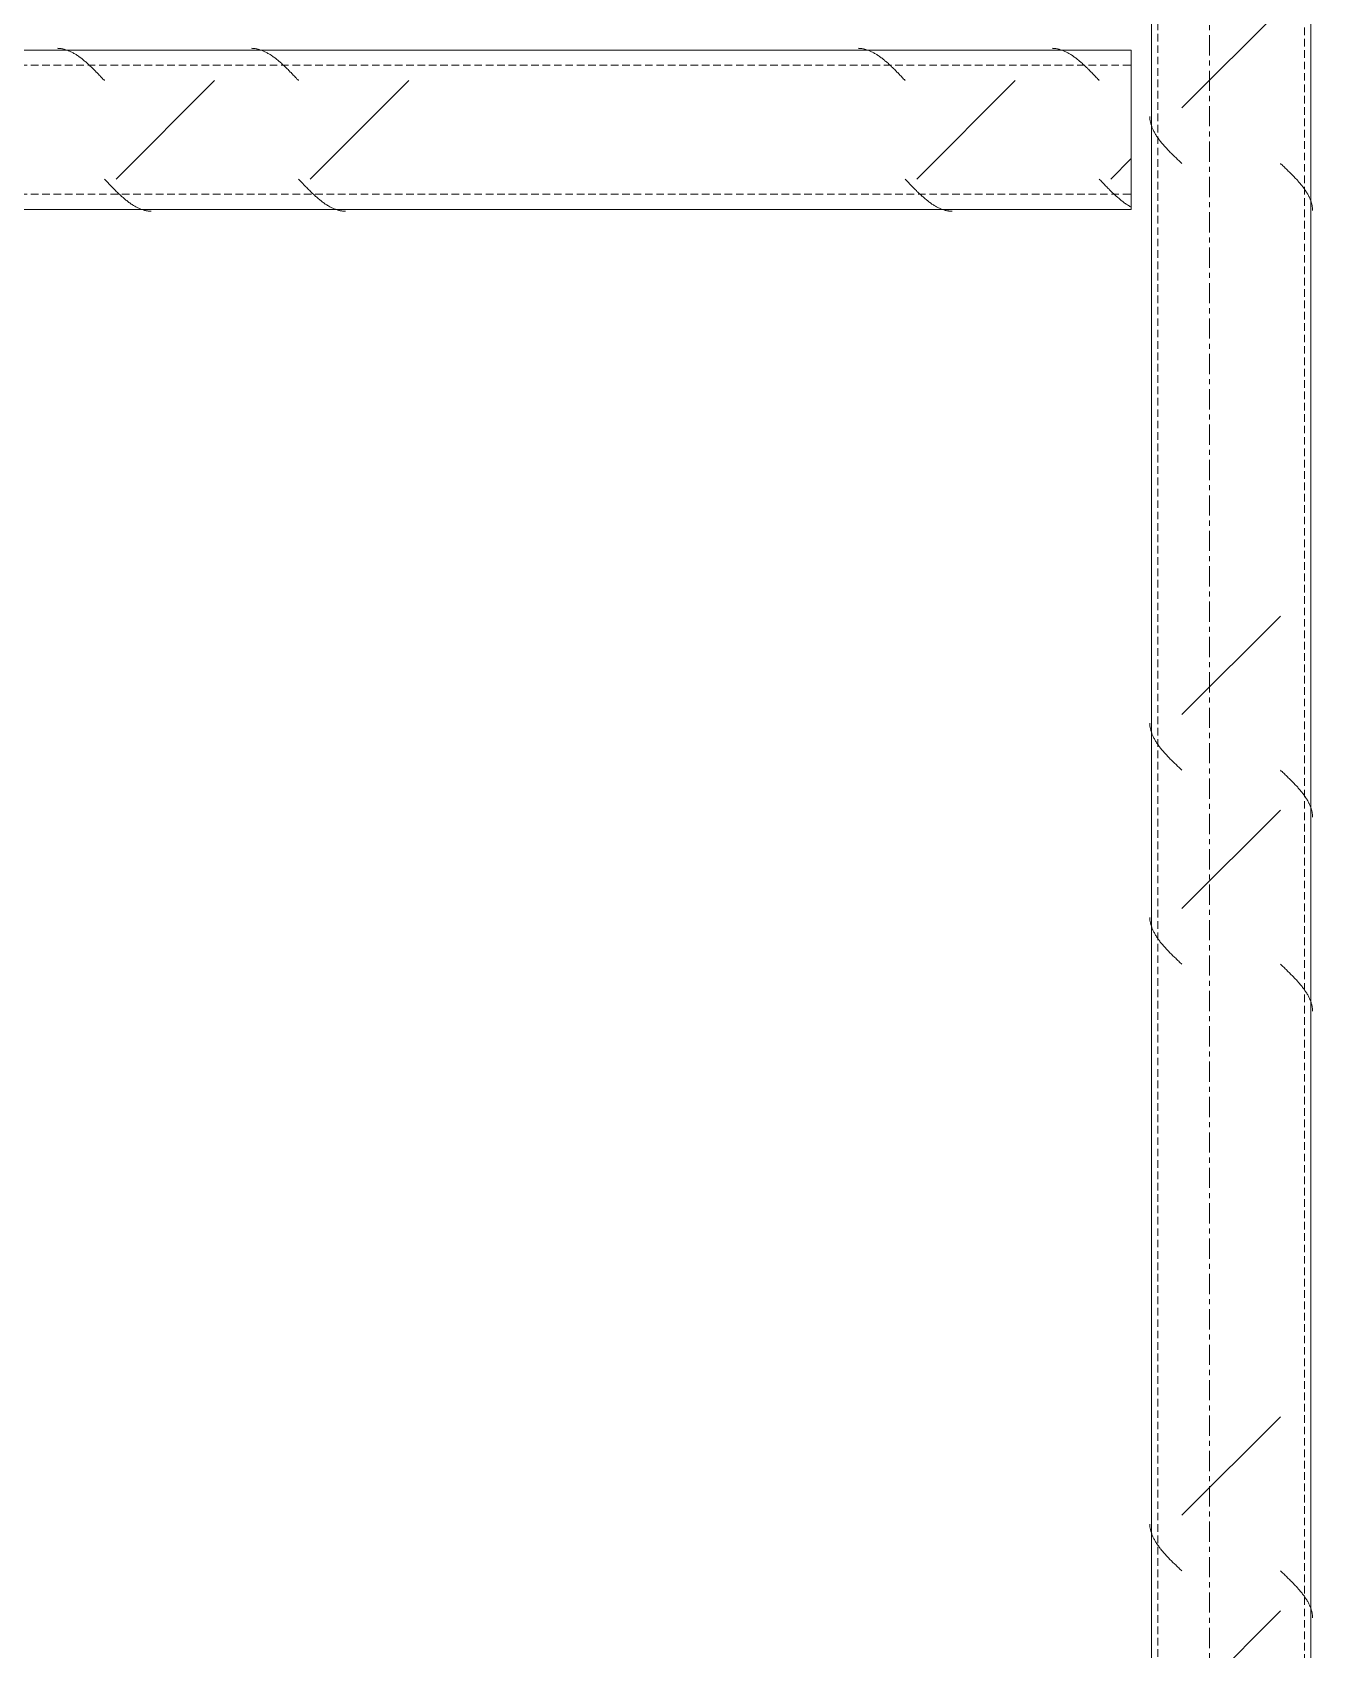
# Model space of a CAD drawing. Header units: centimetres. Extents: x -6111 to 13767, y -285 to 1600.
# Drawn here: x -317.2 to -236.7, y 350.1 to 451.7 of the extents above; entities that cross this region are included whole.
import ezdxf

# ---------------------------------------------------------------- set-up
doc = ezdxf.new("R2010")
doc.units = ezdxf.units.CM
doc.linetypes.add('Grid Line', pattern=[2.2225, 1.27, -0.3175, 0.3175, -0.3175])
doc.linetypes.add('Hidden', pattern=[0.714375, 0.47625, -0.238125])
for name, color, linetype, lineweight in [('S-BEAM', 7, 'Continuous', 9), ('S-COLS', 7, 'Continuous', 9), ('S-GRID', 7, 'Continuous', 9)]:
    doc.layers.add(name, color=color, linetype=linetype, lineweight=lineweight)

# ---------------------------------------------------------------- blocks, each defined once
blk = doc.blocks.new('FP_43-Elevación Eje 2')
at = {"layer": 'S-COLS'}
blk.add_line((-2542.3, 46.02), (-2542.3, 515.53), dxfattribs=at)
at = {"layer": 'S-COLS', "color": 9, "true_color": 0xc0c0c0}
for p, q in [((-2544.15, 443.36), (-2544.2, 443.41)), ((-2544.1, 443.32), (-2544.15, 443.36)), ((-2544.05, 443.27), (-2544.1, 443.32)), ((-2544, 443.22), (-2544.05, 443.27)), ((-2543.95, 443.18), (-2544, 443.22)), ((-2543.9, 443.13), (-2543.95, 443.18)), ((-2543.85, 443.08), (-2543.9, 443.13)), ((-2543.81, 443.04), (-2543.85, 443.08)), ((-2543.76, 442.99), (-2543.81, 443.04)), ((-2543.71, 442.94), (-2543.76, 442.99)), ((-2543.66, 442.9), (-2543.71, 442.94)), ((-2543.61, 442.85), (-2543.66, 442.9)), ((-2543.57, 442.8), (-2543.61, 442.85)), ((-2543.52, 442.76), (-2543.57, 442.8)), ((-2543.47, 442.71), (-2543.52, 442.76)), ((-2543.43, 442.66), (-2543.47, 442.71)), ((-2543.38, 442.62), (-2543.43, 442.66)), ((-2543.34, 442.57), (-2543.38, 442.62)), ((-2543.29, 442.52), (-2543.34, 442.57)), ((-2543.25, 442.48), (-2543.29, 442.52)), ((-2543.2, 442.43), (-2543.25, 442.48)), ((-2543.16, 442.38), (-2543.2, 442.43)), ((-2543.12, 442.34), (-2543.16, 442.38)), ((-2543.08, 442.29), (-2543.12, 442.34)), ((-2543.04, 442.24), (-2543.08, 442.29)), ((-2543, 442.2), (-2543.04, 442.24)), ((-2542.96, 442.15), (-2543, 442.2)), ((-2542.92, 442.1), (-2542.96, 442.15)), ((-2542.88, 442.06), (-2542.92, 442.1)), ((-2542.84, 442.01), (-2542.88, 442.06)), ((-2542.81, 441.96), (-2542.84, 442.01)), ((-2542.77, 441.92), (-2542.81, 441.96)), ((-2542.74, 441.87), (-2542.77, 441.92)), ((-2542.7, 441.82), (-2542.74, 441.87)), ((-2542.67, 441.78), (-2542.7, 441.82)), ((-2542.64, 441.73), (-2542.67, 441.78)), ((-2542.61, 441.68), (-2542.64, 441.73)), ((-2542.58, 441.63), (-2542.61, 441.68)), ((-2542.55, 441.59), (-2542.58, 441.63)), ((-2542.52, 441.54), (-2542.55, 441.59)), ((-2542.49, 441.49), (-2542.52, 441.54)), ((-2542.47, 441.45), (-2542.49, 441.49)), ((-2542.44, 441.4), (-2542.47, 441.45)), ((-2542.42, 441.35), (-2542.44, 441.4)), ((-2542.39, 441.31), (-2542.42, 441.35)), ((-2542.37, 441.26), (-2542.39, 441.31)), ((-2542.35, 441.21), (-2542.37, 441.26)), ((-2542.33, 441.17), (-2542.35, 441.21)), ((-2542.31, 441.12), (-2542.33, 441.17)), ((-2542.3, 441.07), (-2542.31, 441.12)), ((-2542.28, 441.03), (-2542.3, 441.07)), ((-2542.27, 440.98), (-2542.28, 441.03)), ((-2542.25, 440.93), (-2542.27, 440.98)), ((-2542.24, 440.89), (-2542.25, 440.93)), ((-2542.23, 440.84), (-2542.24, 440.89)), ((-2542.22, 440.79), (-2542.23, 440.84)), ((-2542.21, 440.75), (-2542.22, 440.79)), ((-2542.2, 440.7), (-2542.21, 440.75)), ((-2542.19, 440.65), (-2542.2, 440.7)), ((-2542.19, 440.61), (-2542.19, 440.65)), ((-2542.18, 440.56), (-2542.19, 440.61)), ((-2542.18, 440.51), (-2542.18, 440.56)), ((-2542.18, 440.47), (-2542.18, 440.51)), ((-2544.15, 405.26), (-2544.2, 405.31)), ((-2544.1, 405.22), (-2544.15, 405.26)), ((-2544.05, 405.17), (-2544.1, 405.22)), ((-2544, 405.12), (-2544.05, 405.17)), ((-2543.95, 405.08), (-2544, 405.12)), ((-2543.9, 405.03), (-2543.95, 405.08)), ((-2543.85, 404.98), (-2543.9, 405.03)), ((-2543.81, 404.94), (-2543.85, 404.98)), ((-2543.76, 404.89), (-2543.81, 404.94)), ((-2543.71, 404.84), (-2543.76, 404.89)), ((-2543.66, 404.8), (-2543.71, 404.84)), ((-2543.61, 404.75), (-2543.66, 404.8)), ((-2543.57, 404.7), (-2543.61, 404.75)), ((-2543.52, 404.66), (-2543.57, 404.7)), ((-2543.47, 404.61), (-2543.52, 404.66)), ((-2543.43, 404.56), (-2543.47, 404.61)), ((-2543.38, 404.52), (-2543.43, 404.56)), ((-2543.34, 404.47), (-2543.38, 404.52)), ((-2543.29, 404.42), (-2543.34, 404.47)), ((-2543.25, 404.38), (-2543.29, 404.42)), ((-2543.2, 404.33), (-2543.25, 404.38)), ((-2543.16, 404.28), (-2543.2, 404.33)), ((-2543.12, 404.24), (-2543.16, 404.28)), ((-2543.08, 404.19), (-2543.12, 404.24)), ((-2543.04, 404.14), (-2543.08, 404.19)), ((-2543, 404.1), (-2543.04, 404.14)), ((-2542.96, 404.05), (-2543, 404.1)), ((-2542.92, 404), (-2542.96, 404.05)), ((-2542.88, 403.96), (-2542.92, 404)), ((-2542.84, 403.91), (-2542.88, 403.96)), ((-2542.81, 403.86), (-2542.84, 403.91)), ((-2542.77, 403.82), (-2542.81, 403.86)), ((-2542.74, 403.77), (-2542.77, 403.82)), ((-2542.7, 403.72), (-2542.74, 403.77)), ((-2542.67, 403.68), (-2542.7, 403.72)), ((-2542.64, 403.63), (-2542.67, 403.68)), ((-2542.61, 403.58), (-2542.64, 403.63)), ((-2542.58, 403.53), (-2542.61, 403.58)), ((-2542.55, 403.49), (-2542.58, 403.53)), ((-2542.52, 403.44), (-2542.55, 403.49)), ((-2542.49, 403.39), (-2542.52, 403.44)), ((-2542.47, 403.35), (-2542.49, 403.39)), ((-2542.44, 403.3), (-2542.47, 403.35)), ((-2542.42, 403.25), (-2542.44, 403.3)), ((-2542.39, 403.21), (-2542.42, 403.25)), ((-2542.37, 403.16), (-2542.39, 403.21)), ((-2542.35, 403.11), (-2542.37, 403.16)), ((-2542.33, 403.07), (-2542.35, 403.11)), ((-2542.31, 403.02), (-2542.33, 403.07)), ((-2542.3, 402.97), (-2542.31, 403.02)), ((-2542.28, 402.93), (-2542.3, 402.97)), ((-2542.27, 402.88), (-2542.28, 402.93)), ((-2542.25, 402.83), (-2542.27, 402.88)), ((-2542.24, 402.79), (-2542.25, 402.83)), ((-2542.23, 402.74), (-2542.24, 402.79)), ((-2542.22, 402.69), (-2542.23, 402.74)), ((-2542.21, 402.65), (-2542.22, 402.69)), ((-2542.2, 402.6), (-2542.21, 402.65)), ((-2542.19, 402.55), (-2542.2, 402.6)), ((-2542.19, 402.51), (-2542.19, 402.55)), ((-2542.18, 402.46), (-2542.19, 402.51)), ((-2542.18, 402.41), (-2542.18, 402.46)), ((-2542.18, 402.37), (-2542.18, 402.41)), ((-2544.15, 393.08), (-2544.2, 393.12)), ((-2544.1, 393.03), (-2544.15, 393.08)), ((-2544.05, 392.98), (-2544.1, 393.03)), ((-2544, 392.94), (-2544.05, 392.98)), ((-2543.95, 392.89), (-2544, 392.94)), ((-2543.9, 392.84), (-2543.95, 392.89)), ((-2543.85, 392.79), (-2543.9, 392.84)), ((-2543.81, 392.75), (-2543.85, 392.79)), ((-2543.76, 392.7), (-2543.81, 392.75)), ((-2543.71, 392.65), (-2543.76, 392.7)), ((-2543.66, 392.61), (-2543.71, 392.65)), ((-2543.61, 392.56), (-2543.66, 392.61)), ((-2543.57, 392.51), (-2543.61, 392.56)), ((-2543.52, 392.47), (-2543.57, 392.51)), ((-2543.47, 392.42), (-2543.52, 392.47)), ((-2543.43, 392.37), (-2543.47, 392.42)), ((-2543.38, 392.33), (-2543.43, 392.37)), ((-2543.34, 392.28), (-2543.38, 392.33)), ((-2543.29, 392.23), (-2543.34, 392.28)), ((-2543.25, 392.19), (-2543.29, 392.23)), ((-2543.2, 392.14), (-2543.25, 392.19)), ((-2543.16, 392.09), (-2543.2, 392.14)), ((-2543.12, 392.05), (-2543.16, 392.09)), ((-2543.08, 392), (-2543.12, 392.05)), ((-2543.04, 391.95), (-2543.08, 392)), ((-2543, 391.91), (-2543.04, 391.95)), ((-2542.96, 391.86), (-2543, 391.91)), ((-2542.92, 391.81), (-2542.96, 391.86)), ((-2542.88, 391.77), (-2542.92, 391.81)), ((-2542.84, 391.72), (-2542.88, 391.77)), ((-2542.81, 391.67), (-2542.84, 391.72)), ((-2542.77, 391.63), (-2542.81, 391.67)), ((-2542.74, 391.58), (-2542.77, 391.63)), ((-2542.7, 391.53), (-2542.74, 391.58)), ((-2542.67, 391.49), (-2542.7, 391.53)), ((-2542.64, 391.44), (-2542.67, 391.49)), ((-2542.61, 391.39), (-2542.64, 391.44)), ((-2542.58, 391.35), (-2542.61, 391.39)), ((-2542.55, 391.3), (-2542.58, 391.35)), ((-2542.52, 391.25), (-2542.55, 391.3)), ((-2542.49, 391.21), (-2542.52, 391.25)), ((-2542.47, 391.16), (-2542.49, 391.21)), ((-2542.44, 391.11), (-2542.47, 391.16)), ((-2542.42, 391.06), (-2542.44, 391.11)), ((-2542.39, 391.02), (-2542.42, 391.06)), ((-2542.37, 390.97), (-2542.39, 391.02)), ((-2542.35, 390.92), (-2542.37, 390.97)), ((-2542.33, 390.88), (-2542.35, 390.92)), ((-2542.31, 390.83), (-2542.33, 390.88)), ((-2542.3, 390.78), (-2542.31, 390.83)), ((-2542.28, 390.74), (-2542.3, 390.78)), ((-2542.27, 390.69), (-2542.28, 390.74)), ((-2542.25, 390.64), (-2542.27, 390.69)), ((-2542.24, 390.6), (-2542.25, 390.64)), ((-2542.23, 390.55), (-2542.24, 390.6)), ((-2542.22, 390.5), (-2542.23, 390.55)), ((-2542.21, 390.46), (-2542.22, 390.5)), ((-2542.2, 390.41), (-2542.21, 390.46)), ((-2542.19, 390.36), (-2542.2, 390.41)), ((-2542.19, 390.32), (-2542.19, 390.36)), ((-2542.18, 390.27), (-2542.19, 390.32)), ((-2542.18, 390.22), (-2542.18, 390.27)), ((-2542.18, 390.18), (-2542.18, 390.22)), ((-2544.15, 354.98), (-2544.2, 355.02)), ((-2544.1, 354.93), (-2544.15, 354.98)), ((-2544.05, 354.88), (-2544.1, 354.93)), ((-2544, 354.84), (-2544.05, 354.88)), ((-2543.95, 354.79), (-2544, 354.84)), ((-2543.9, 354.74), (-2543.95, 354.79)), ((-2543.85, 354.69), (-2543.9, 354.74)), ((-2543.81, 354.65), (-2543.85, 354.69)), ((-2543.76, 354.6), (-2543.81, 354.65)), ((-2543.71, 354.55), (-2543.76, 354.6)), ((-2543.66, 354.51), (-2543.71, 354.55)), ((-2543.61, 354.46), (-2543.66, 354.51)), ((-2543.57, 354.41), (-2543.61, 354.46)), ((-2543.52, 354.37), (-2543.57, 354.41)), ((-2543.47, 354.32), (-2543.52, 354.37)), ((-2543.43, 354.27), (-2543.47, 354.32)), ((-2543.38, 354.23), (-2543.43, 354.27)), ((-2543.34, 354.18), (-2543.38, 354.23)), ((-2543.29, 354.13), (-2543.34, 354.18)), ((-2543.25, 354.09), (-2543.29, 354.13)), ((-2543.2, 354.04), (-2543.25, 354.09)), ((-2543.16, 353.99), (-2543.2, 354.04)), ((-2543.12, 353.95), (-2543.16, 353.99)), ((-2543.08, 353.9), (-2543.12, 353.95)), ((-2543.04, 353.85), (-2543.08, 353.9)), ((-2543, 353.81), (-2543.04, 353.85)), ((-2542.96, 353.76), (-2543, 353.81)), ((-2542.92, 353.71), (-2542.96, 353.76)), ((-2542.88, 353.67), (-2542.92, 353.71)), ((-2542.84, 353.62), (-2542.88, 353.67)), ((-2542.81, 353.57), (-2542.84, 353.62)), ((-2542.77, 353.53), (-2542.81, 353.57)), ((-2542.74, 353.48), (-2542.77, 353.53)), ((-2542.7, 353.43), (-2542.74, 353.48)), ((-2542.67, 353.39), (-2542.7, 353.43)), ((-2542.64, 353.34), (-2542.67, 353.39)), ((-2542.61, 353.29), (-2542.64, 353.34)), ((-2542.58, 353.25), (-2542.61, 353.29)), ((-2542.55, 353.2), (-2542.58, 353.25)), ((-2542.52, 353.15), (-2542.55, 353.2)), ((-2542.49, 353.11), (-2542.52, 353.15)), ((-2542.47, 353.06), (-2542.49, 353.11)), ((-2542.44, 353.01), (-2542.47, 353.06)), ((-2542.42, 352.96), (-2542.44, 353.01)), ((-2542.39, 352.92), (-2542.42, 352.96)), ((-2542.37, 352.87), (-2542.39, 352.92)), ((-2542.35, 352.82), (-2542.37, 352.87)), ((-2542.33, 352.78), (-2542.35, 352.82)), ((-2542.31, 352.73), (-2542.33, 352.78)), ((-2542.3, 352.68), (-2542.31, 352.73)), ((-2542.28, 352.64), (-2542.3, 352.68)), ((-2542.27, 352.59), (-2542.28, 352.64)), ((-2542.25, 352.54), (-2542.27, 352.59)), ((-2542.24, 352.5), (-2542.25, 352.54)), ((-2542.23, 352.45), (-2542.24, 352.5)), ((-2542.22, 352.4), (-2542.23, 352.45)), ((-2542.21, 352.36), (-2542.22, 352.4)), ((-2542.2, 352.31), (-2542.21, 352.36)), ((-2542.19, 352.26), (-2542.2, 352.31)), ((-2542.19, 352.22), (-2542.19, 352.26)), ((-2542.18, 352.17), (-2542.19, 352.22)), ((-2542.18, 352.12), (-2542.18, 352.17)), ((-2542.18, 352.08), (-2542.18, 352.12))]:
    blk.add_line(p, q, dxfattribs=at)
blk = doc.blocks.new('FP_44-Elevación Eje 2')
at = {"layer": 'S-COLS'}
blk.add_line((-2552.3, 515.53), (-2552.3, 46.02), dxfattribs=at)
at = {"layer": 'S-COLS', "color": 9, "true_color": 0xc0c0c0}
for p, q in [((-2552.41, 446.31), (-2552.41, 446.36)), ((-2552.41, 446.26), (-2552.41, 446.31)), ((-2552.4, 446.22), (-2552.41, 446.26)), ((-2552.4, 446.17), (-2552.4, 446.22)), ((-2552.39, 446.12), (-2552.4, 446.17)), ((-2552.38, 446.08), (-2552.39, 446.12)), ((-2552.37, 446.03), (-2552.38, 446.08)), ((-2552.36, 445.98), (-2552.37, 446.03)), ((-2552.35, 445.94), (-2552.36, 445.98)), ((-2552.34, 445.89), (-2552.35, 445.94)), ((-2552.32, 445.84), (-2552.34, 445.89)), ((-2552.31, 445.8), (-2552.32, 445.84)), ((-2552.29, 445.75), (-2552.31, 445.8)), ((-2552.28, 445.7), (-2552.29, 445.75)), ((-2552.26, 445.66), (-2552.28, 445.7)), ((-2552.24, 445.61), (-2552.26, 445.66)), ((-2552.22, 445.56), (-2552.24, 445.61)), ((-2552.2, 445.52), (-2552.22, 445.56)), ((-2552.17, 445.47), (-2552.2, 445.52)), ((-2552.15, 445.42), (-2552.17, 445.47)), ((-2552.12, 445.38), (-2552.15, 445.42)), ((-2552.1, 445.33), (-2552.12, 445.38)), ((-2552.07, 445.28), (-2552.1, 445.33)), ((-2552.04, 445.24), (-2552.07, 445.28)), ((-2552.01, 445.19), (-2552.04, 445.24)), ((-2551.98, 445.14), (-2552.01, 445.19)), ((-2551.95, 445.09), (-2551.98, 445.14)), ((-2551.92, 445.05), (-2551.95, 445.09)), ((-2551.89, 445), (-2551.92, 445.05)), ((-2551.85, 444.95), (-2551.89, 445)), ((-2551.82, 444.91), (-2551.85, 444.95)), ((-2551.78, 444.86), (-2551.82, 444.91)), ((-2551.75, 444.81), (-2551.78, 444.86)), ((-2551.71, 444.77), (-2551.75, 444.81)), ((-2551.67, 444.72), (-2551.71, 444.77)), ((-2551.63, 444.67), (-2551.67, 444.72)), ((-2551.59, 444.63), (-2551.63, 444.67)), ((-2551.55, 444.58), (-2551.59, 444.63)), ((-2551.51, 444.53), (-2551.55, 444.58)), ((-2551.47, 444.49), (-2551.51, 444.53)), ((-2551.43, 444.44), (-2551.47, 444.49)), ((-2551.39, 444.39), (-2551.43, 444.44)), ((-2551.34, 444.35), (-2551.39, 444.39)), ((-2551.3, 444.3), (-2551.34, 444.35)), ((-2551.25, 444.25), (-2551.3, 444.3)), ((-2551.21, 444.21), (-2551.25, 444.25)), ((-2551.16, 444.16), (-2551.21, 444.21)), ((-2551.12, 444.11), (-2551.16, 444.16)), ((-2551.07, 444.07), (-2551.12, 444.11)), ((-2551.02, 444.02), (-2551.07, 444.07)), ((-2550.98, 443.97), (-2551.02, 444.02)), ((-2550.93, 443.93), (-2550.98, 443.97)), ((-2550.88, 443.88), (-2550.93, 443.93)), ((-2550.83, 443.83), (-2550.88, 443.88)), ((-2550.78, 443.79), (-2550.83, 443.83)), ((-2550.74, 443.74), (-2550.78, 443.79)), ((-2550.69, 443.69), (-2550.74, 443.74)), ((-2550.64, 443.65), (-2550.69, 443.69)), ((-2550.59, 443.6), (-2550.64, 443.65)), ((-2550.54, 443.55), (-2550.59, 443.6)), ((-2550.49, 443.51), (-2550.54, 443.55)), ((-2550.44, 443.46), (-2550.49, 443.51)), ((-2550.39, 443.41), (-2550.44, 443.46)), ((-2552.41, 408.21), (-2552.41, 408.26)), ((-2552.41, 408.16), (-2552.41, 408.21)), ((-2552.4, 408.12), (-2552.41, 408.16)), ((-2552.4, 408.07), (-2552.4, 408.12)), ((-2552.39, 408.02), (-2552.4, 408.07)), ((-2552.38, 407.98), (-2552.39, 408.02)), ((-2552.37, 407.93), (-2552.38, 407.98)), ((-2552.36, 407.88), (-2552.37, 407.93)), ((-2552.35, 407.84), (-2552.36, 407.88)), ((-2552.34, 407.79), (-2552.35, 407.84)), ((-2552.32, 407.74), (-2552.34, 407.79)), ((-2552.31, 407.7), (-2552.32, 407.74)), ((-2552.29, 407.65), (-2552.31, 407.7)), ((-2552.28, 407.6), (-2552.29, 407.65)), ((-2552.26, 407.56), (-2552.28, 407.6)), ((-2552.24, 407.51), (-2552.26, 407.56)), ((-2552.22, 407.46), (-2552.24, 407.51)), ((-2552.2, 407.42), (-2552.22, 407.46)), ((-2552.17, 407.37), (-2552.2, 407.42)), ((-2552.15, 407.32), (-2552.17, 407.37)), ((-2552.12, 407.28), (-2552.15, 407.32)), ((-2552.1, 407.23), (-2552.12, 407.28)), ((-2552.07, 407.18), (-2552.1, 407.23)), ((-2552.04, 407.14), (-2552.07, 407.18)), ((-2552.01, 407.09), (-2552.04, 407.14)), ((-2551.98, 407.04), (-2552.01, 407.09)), ((-2551.95, 406.99), (-2551.98, 407.04)), ((-2551.92, 406.95), (-2551.95, 406.99)), ((-2551.89, 406.9), (-2551.92, 406.95)), ((-2551.85, 406.85), (-2551.89, 406.9)), ((-2551.82, 406.81), (-2551.85, 406.85)), ((-2551.78, 406.76), (-2551.82, 406.81)), ((-2551.75, 406.71), (-2551.78, 406.76)), ((-2551.71, 406.67), (-2551.75, 406.71)), ((-2551.67, 406.62), (-2551.71, 406.67)), ((-2551.63, 406.57), (-2551.67, 406.62)), ((-2551.59, 406.53), (-2551.63, 406.57)), ((-2551.55, 406.48), (-2551.59, 406.53)), ((-2551.51, 406.43), (-2551.55, 406.48)), ((-2551.47, 406.39), (-2551.51, 406.43)), ((-2551.43, 406.34), (-2551.47, 406.39)), ((-2551.39, 406.29), (-2551.43, 406.34)), ((-2551.34, 406.25), (-2551.39, 406.29)), ((-2551.3, 406.2), (-2551.34, 406.25)), ((-2551.25, 406.15), (-2551.3, 406.2)), ((-2551.21, 406.11), (-2551.25, 406.15)), ((-2551.16, 406.06), (-2551.21, 406.11)), ((-2551.12, 406.01), (-2551.16, 406.06)), ((-2551.07, 405.97), (-2551.12, 406.01)), ((-2551.02, 405.92), (-2551.07, 405.97)), ((-2550.98, 405.87), (-2551.02, 405.92)), ((-2550.93, 405.83), (-2550.98, 405.87)), ((-2550.88, 405.78), (-2550.93, 405.83)), ((-2550.83, 405.73), (-2550.88, 405.78)), ((-2550.78, 405.69), (-2550.83, 405.73)), ((-2550.74, 405.64), (-2550.78, 405.69)), ((-2550.69, 405.59), (-2550.74, 405.64)), ((-2550.64, 405.55), (-2550.69, 405.59)), ((-2550.59, 405.5), (-2550.64, 405.55)), ((-2550.54, 405.45), (-2550.59, 405.5)), ((-2550.49, 405.41), (-2550.54, 405.45)), ((-2550.44, 405.36), (-2550.49, 405.41)), ((-2550.39, 405.31), (-2550.44, 405.36)), ((-2552.41, 396.02), (-2552.41, 396.07)), ((-2552.41, 395.97), (-2552.41, 396.02)), ((-2552.4, 395.93), (-2552.41, 395.97)), ((-2552.4, 395.88), (-2552.4, 395.93)), ((-2552.39, 395.83), (-2552.4, 395.88)), ((-2552.38, 395.79), (-2552.39, 395.83)), ((-2552.37, 395.74), (-2552.38, 395.79)), ((-2552.36, 395.69), (-2552.37, 395.74)), ((-2552.35, 395.65), (-2552.36, 395.69)), ((-2552.34, 395.6), (-2552.35, 395.65)), ((-2552.32, 395.55), (-2552.34, 395.6)), ((-2552.31, 395.51), (-2552.32, 395.55)), ((-2552.29, 395.46), (-2552.31, 395.51)), ((-2552.28, 395.41), (-2552.29, 395.46)), ((-2552.26, 395.37), (-2552.28, 395.41)), ((-2552.24, 395.32), (-2552.26, 395.37)), ((-2552.22, 395.27), (-2552.24, 395.32)), ((-2552.2, 395.23), (-2552.22, 395.27)), ((-2552.17, 395.18), (-2552.2, 395.23)), ((-2552.15, 395.13), (-2552.17, 395.18)), ((-2552.12, 395.09), (-2552.15, 395.13)), ((-2552.1, 395.04), (-2552.12, 395.09)), ((-2552.07, 394.99), (-2552.1, 395.04)), ((-2552.04, 394.95), (-2552.07, 394.99)), ((-2552.01, 394.9), (-2552.04, 394.95)), ((-2551.98, 394.85), (-2552.01, 394.9)), ((-2551.95, 394.81), (-2551.98, 394.85)), ((-2551.92, 394.76), (-2551.95, 394.81)), ((-2551.89, 394.71), (-2551.92, 394.76)), ((-2551.85, 394.67), (-2551.89, 394.71)), ((-2551.82, 394.62), (-2551.85, 394.67)), ((-2551.78, 394.57), (-2551.82, 394.62)), ((-2551.75, 394.52), (-2551.78, 394.57)), ((-2551.71, 394.48), (-2551.75, 394.52)), ((-2551.67, 394.43), (-2551.71, 394.48)), ((-2551.63, 394.38), (-2551.67, 394.43)), ((-2551.59, 394.34), (-2551.63, 394.38)), ((-2551.55, 394.29), (-2551.59, 394.34)), ((-2551.51, 394.24), (-2551.55, 394.29)), ((-2551.47, 394.2), (-2551.51, 394.24)), ((-2551.43, 394.15), (-2551.47, 394.2)), ((-2551.39, 394.1), (-2551.43, 394.15)), ((-2551.34, 394.06), (-2551.39, 394.1)), ((-2551.3, 394.01), (-2551.34, 394.06)), ((-2551.25, 393.96), (-2551.3, 394.01)), ((-2551.21, 393.92), (-2551.25, 393.96)), ((-2551.16, 393.87), (-2551.21, 393.92)), ((-2551.12, 393.82), (-2551.16, 393.87)), ((-2551.07, 393.78), (-2551.12, 393.82)), ((-2551.02, 393.73), (-2551.07, 393.78)), ((-2550.98, 393.68), (-2551.02, 393.73)), ((-2550.93, 393.64), (-2550.98, 393.68)), ((-2550.88, 393.59), (-2550.93, 393.64)), ((-2550.83, 393.54), (-2550.88, 393.59)), ((-2550.78, 393.5), (-2550.83, 393.54)), ((-2550.74, 393.45), (-2550.78, 393.5)), ((-2550.69, 393.4), (-2550.74, 393.45)), ((-2550.64, 393.36), (-2550.69, 393.4)), ((-2550.59, 393.31), (-2550.64, 393.36)), ((-2550.54, 393.26), (-2550.59, 393.31)), ((-2550.49, 393.22), (-2550.54, 393.26)), ((-2550.44, 393.17), (-2550.49, 393.22)), ((-2550.39, 393.12), (-2550.44, 393.17)), ((-2552.41, 357.92), (-2552.41, 357.97)), ((-2552.41, 357.87), (-2552.41, 357.92)), ((-2552.4, 357.83), (-2552.41, 357.87)), ((-2552.4, 357.78), (-2552.4, 357.83)), ((-2552.39, 357.73), (-2552.4, 357.78)), ((-2552.38, 357.69), (-2552.39, 357.73)), ((-2552.37, 357.64), (-2552.38, 357.69)), ((-2552.36, 357.59), (-2552.37, 357.64)), ((-2552.35, 357.55), (-2552.36, 357.59)), ((-2552.34, 357.5), (-2552.35, 357.55)), ((-2552.32, 357.45), (-2552.34, 357.5)), ((-2552.31, 357.41), (-2552.32, 357.45)), ((-2552.29, 357.36), (-2552.31, 357.41)), ((-2552.28, 357.31), (-2552.29, 357.36)), ((-2552.26, 357.27), (-2552.28, 357.31)), ((-2552.24, 357.22), (-2552.26, 357.27)), ((-2552.22, 357.17), (-2552.24, 357.22)), ((-2552.2, 357.13), (-2552.22, 357.17)), ((-2552.17, 357.08), (-2552.2, 357.13)), ((-2552.15, 357.03), (-2552.17, 357.08)), ((-2552.12, 356.99), (-2552.15, 357.03)), ((-2552.1, 356.94), (-2552.12, 356.99)), ((-2552.07, 356.89), (-2552.1, 356.94)), ((-2552.04, 356.85), (-2552.07, 356.89)), ((-2552.01, 356.8), (-2552.04, 356.85)), ((-2551.98, 356.75), (-2552.01, 356.8)), ((-2551.95, 356.71), (-2551.98, 356.75)), ((-2551.92, 356.66), (-2551.95, 356.71)), ((-2551.89, 356.61), (-2551.92, 356.66)), ((-2551.85, 356.57), (-2551.89, 356.61)), ((-2551.82, 356.52), (-2551.85, 356.57)), ((-2551.78, 356.47), (-2551.82, 356.52)), ((-2551.75, 356.42), (-2551.78, 356.47)), ((-2551.71, 356.38), (-2551.75, 356.42)), ((-2551.67, 356.33), (-2551.71, 356.38)), ((-2551.63, 356.28), (-2551.67, 356.33)), ((-2551.59, 356.24), (-2551.63, 356.28)), ((-2551.55, 356.19), (-2551.59, 356.24)), ((-2551.51, 356.14), (-2551.55, 356.19)), ((-2551.47, 356.1), (-2551.51, 356.14)), ((-2551.43, 356.05), (-2551.47, 356.1)), ((-2551.39, 356), (-2551.43, 356.05)), ((-2551.34, 355.96), (-2551.39, 356)), ((-2551.3, 355.91), (-2551.34, 355.96)), ((-2551.25, 355.86), (-2551.3, 355.91)), ((-2551.21, 355.82), (-2551.25, 355.86)), ((-2551.16, 355.77), (-2551.21, 355.82)), ((-2551.12, 355.72), (-2551.16, 355.77)), ((-2551.07, 355.68), (-2551.12, 355.72)), ((-2551.02, 355.63), (-2551.07, 355.68)), ((-2550.98, 355.58), (-2551.02, 355.63)), ((-2550.93, 355.54), (-2550.98, 355.58)), ((-2550.88, 355.49), (-2550.93, 355.54)), ((-2550.83, 355.44), (-2550.88, 355.49)), ((-2550.78, 355.4), (-2550.83, 355.44)), ((-2550.74, 355.35), (-2550.78, 355.4)), ((-2550.69, 355.3), (-2550.74, 355.35)), ((-2550.64, 355.26), (-2550.69, 355.3)), ((-2550.59, 355.21), (-2550.64, 355.26)), ((-2550.54, 355.16), (-2550.59, 355.21)), ((-2550.49, 355.12), (-2550.54, 355.16)), ((-2550.44, 355.07), (-2550.49, 355.12)), ((-2550.39, 355.02), (-2550.44, 355.07))]:
    blk.add_line(p, q, dxfattribs=at)
blk = doc.blocks.new('HSS Rectangular-Column - 100 x 100 mm-V42-Elevación Eje 2')
at = {"layer": 'S-COLS', "true_color": 0xc0c0c0}
h = blk.add_hatch(dxfattribs=at)
h.set_pattern_fill('FP_2', color=9, style=0, pattern_type=2)
h.set_pattern_definition([(45, (0, 0), (-25.1447, 25.1447), []), (45, (0, 38.1), (-25.1447, 25.1447), [])])
h.paths.add_polyline_path([(-2544.2, 46.02), (-2544.2, 515.53), (-2550.39, 515.53), (-2550.39, 46.02)])
at = {"layer": 'S-COLS', "linetype": 'Hidden'}
for p, q in [((-2551.9, 46.02), (-2551.9, 515.53)), ((-2542.7, 515.53), (-2542.7, 46.02))]:
    blk.add_line(p, q, dxfattribs=at)
at = {"layer": 'S-COLS'}
for name in ['FP_44-Elevación Eje 2', 'FP_43-Elevación Eje 2']:
    blk.add_blockref(name, (0, 0), dxfattribs=at)
blk = doc.blocks.new('FP_64-Elevación Eje 2')
at = {"layer": 'S-BEAM'}
blk.add_line((-2553.57, 450.53), (-2847, 450.53), dxfattribs=at)
at = {"layer": 'S-BEAM', "color": 9, "true_color": 0xc0c0c0}
for p, q in [((-2621.01, 450.65), (-2620.96, 450.64)), ((-2620.96, 450.64), (-2620.92, 450.64)), ((-2620.92, 450.64), (-2620.87, 450.64)), ((-2620.87, 450.64), (-2620.82, 450.63)), ((-2620.82, 450.63), (-2620.78, 450.63)), ((-2620.78, 450.63), (-2620.73, 450.62)), ((-2620.73, 450.62), (-2620.68, 450.61)), ((-2620.68, 450.61), (-2620.63, 450.6)), ((-2620.63, 450.6), (-2620.59, 450.59)), ((-2620.59, 450.59), (-2620.54, 450.57)), ((-2620.54, 450.57), (-2620.49, 450.56)), ((-2620.49, 450.56), (-2620.45, 450.54)), ((-2620.45, 450.54), (-2620.4, 450.53)), ((-2620.4, 450.53), (-2620.35, 450.51)), ((-2620.35, 450.51), (-2620.31, 450.49)), ((-2620.31, 450.49), (-2620.26, 450.47)), ((-2620.26, 450.47), (-2620.21, 450.45)), ((-2620.21, 450.45), (-2620.17, 450.43)), ((-2620.17, 450.43), (-2620.12, 450.41)), ((-2620.12, 450.41), (-2620.07, 450.38)), ((-2620.07, 450.38), (-2620.03, 450.36)), ((-2620.03, 450.36), (-2619.98, 450.33)), ((-2619.98, 450.33), (-2619.93, 450.31)), ((-2619.93, 450.31), (-2619.89, 450.28)), ((-2619.89, 450.28), (-2619.84, 450.25)), ((-2619.84, 450.25), (-2619.79, 450.22)), ((-2619.79, 450.22), (-2619.75, 450.19)), ((-2619.75, 450.19), (-2619.7, 450.16)), ((-2619.7, 450.16), (-2619.65, 450.12)), ((-2619.65, 450.12), (-2619.61, 450.09)), ((-2619.61, 450.09), (-2619.56, 450.05)), ((-2619.56, 450.05), (-2619.51, 450.02)), ((-2619.51, 450.02), (-2619.47, 449.98)), ((-2619.47, 449.98), (-2619.42, 449.95)), ((-2608.82, 450.65), (-2608.77, 450.64)), ((-2608.77, 450.64), (-2608.73, 450.64)), ((-2608.73, 450.64), (-2608.68, 450.64)), ((-2608.68, 450.64), (-2608.63, 450.63)), ((-2608.63, 450.63), (-2608.59, 450.63)), ((-2608.59, 450.63), (-2608.54, 450.62)), ((-2608.54, 450.62), (-2608.49, 450.61)), ((-2608.49, 450.61), (-2608.45, 450.6)), ((-2608.45, 450.6), (-2608.4, 450.59)), ((-2608.4, 450.59), (-2608.35, 450.57)), ((-2608.35, 450.57), (-2608.31, 450.56)), ((-2608.31, 450.56), (-2608.26, 450.54)), ((-2608.26, 450.54), (-2608.21, 450.53)), ((-2608.21, 450.53), (-2608.16, 450.51)), ((-2608.16, 450.51), (-2608.12, 450.49)), ((-2608.12, 450.49), (-2608.07, 450.47)), ((-2608.07, 450.47), (-2608.02, 450.45)), ((-2608.02, 450.45), (-2607.98, 450.43)), ((-2607.98, 450.43), (-2607.93, 450.41)), ((-2607.93, 450.41), (-2607.88, 450.38)), ((-2607.88, 450.38), (-2607.84, 450.36)), ((-2607.84, 450.36), (-2607.79, 450.33)), ((-2607.79, 450.33), (-2607.74, 450.31)), ((-2607.74, 450.31), (-2607.7, 450.28)), ((-2607.7, 450.28), (-2607.65, 450.25)), ((-2607.65, 450.25), (-2607.6, 450.22)), ((-2607.6, 450.22), (-2607.56, 450.19)), ((-2607.56, 450.19), (-2607.51, 450.16)), ((-2607.51, 450.16), (-2607.46, 450.12)), ((-2607.46, 450.12), (-2607.42, 450.09)), ((-2607.42, 450.09), (-2607.37, 450.05)), ((-2607.37, 450.05), (-2607.32, 450.02)), ((-2607.32, 450.02), (-2607.28, 449.98)), ((-2607.28, 449.98), (-2607.23, 449.95)), ((-2570.72, 450.65), (-2570.67, 450.64)), ((-2570.67, 450.64), (-2570.63, 450.64)), ((-2570.63, 450.64), (-2570.58, 450.64)), ((-2570.58, 450.64), (-2570.53, 450.63)), ((-2570.53, 450.63), (-2570.49, 450.63)), ((-2570.49, 450.63), (-2570.44, 450.62)), ((-2570.44, 450.62), (-2570.39, 450.61)), ((-2570.39, 450.61), (-2570.35, 450.6)), ((-2570.35, 450.6), (-2570.3, 450.59)), ((-2570.3, 450.59), (-2570.25, 450.57)), ((-2570.25, 450.57), (-2570.21, 450.56)), ((-2570.21, 450.56), (-2570.16, 450.54)), ((-2570.16, 450.54), (-2570.11, 450.53)), ((-2570.11, 450.53), (-2570.06, 450.51)), ((-2570.06, 450.51), (-2570.02, 450.49)), ((-2570.02, 450.49), (-2569.97, 450.47)), ((-2569.97, 450.47), (-2569.92, 450.45)), ((-2569.92, 450.45), (-2569.88, 450.43)), ((-2569.88, 450.43), (-2569.83, 450.41)), ((-2569.83, 450.41), (-2569.78, 450.38)), ((-2569.78, 450.38), (-2569.74, 450.36)), ((-2569.74, 450.36), (-2569.69, 450.33)), ((-2569.69, 450.33), (-2569.64, 450.31)), ((-2569.64, 450.31), (-2569.6, 450.28)), ((-2569.6, 450.28), (-2569.55, 450.25)), ((-2569.55, 450.25), (-2569.5, 450.22)), ((-2569.5, 450.22), (-2569.46, 450.19)), ((-2569.46, 450.19), (-2569.41, 450.16)), ((-2569.41, 450.16), (-2569.36, 450.12)), ((-2569.36, 450.12), (-2569.32, 450.09)), ((-2569.32, 450.09), (-2569.27, 450.05)), ((-2569.27, 450.05), (-2569.22, 450.02)), ((-2569.22, 450.02), (-2569.18, 449.98)), ((-2569.18, 449.98), (-2569.13, 449.95)), ((-2558.53, 450.65), (-2558.48, 450.64)), ((-2558.48, 450.64), (-2558.44, 450.64)), ((-2558.44, 450.64), (-2558.39, 450.64)), ((-2558.39, 450.64), (-2558.34, 450.63)), ((-2558.34, 450.63), (-2558.3, 450.63)), ((-2558.3, 450.63), (-2558.25, 450.62)), ((-2558.25, 450.62), (-2558.2, 450.61)), ((-2558.2, 450.61), (-2558.16, 450.6)), ((-2558.16, 450.6), (-2558.11, 450.59)), ((-2558.11, 450.59), (-2558.06, 450.57)), ((-2558.06, 450.57), (-2558.02, 450.56)), ((-2558.02, 450.56), (-2557.97, 450.54)), ((-2557.97, 450.54), (-2557.92, 450.53)), ((-2557.92, 450.53), (-2557.88, 450.51)), ((-2557.88, 450.51), (-2557.83, 450.49)), ((-2557.83, 450.49), (-2557.78, 450.47)), ((-2557.78, 450.47), (-2557.74, 450.45)), ((-2557.74, 450.45), (-2557.69, 450.43)), ((-2557.69, 450.43), (-2557.64, 450.41)), ((-2557.64, 450.41), (-2557.59, 450.38)), ((-2557.59, 450.38), (-2557.55, 450.36)), ((-2557.55, 450.36), (-2557.5, 450.33)), ((-2557.5, 450.33), (-2557.45, 450.31)), ((-2557.45, 450.31), (-2557.41, 450.28)), ((-2557.41, 450.28), (-2557.36, 450.25)), ((-2557.36, 450.25), (-2557.31, 450.22)), ((-2557.31, 450.22), (-2557.27, 450.19)), ((-2557.27, 450.19), (-2557.22, 450.16)), ((-2557.22, 450.16), (-2557.17, 450.12)), ((-2557.17, 450.12), (-2557.13, 450.09)), ((-2557.13, 450.09), (-2557.08, 450.05)), ((-2557.08, 450.05), (-2557.03, 450.02)), ((-2557.03, 450.02), (-2556.99, 449.98)), ((-2556.99, 449.98), (-2556.94, 449.95)), ((-2619.42, 449.95), (-2619.37, 449.91)), ((-2619.37, 449.91), (-2619.33, 449.87)), ((-2619.33, 449.87), (-2619.28, 449.83)), ((-2619.28, 449.83), (-2619.23, 449.79)), ((-2619.23, 449.79), (-2619.19, 449.75)), ((-2619.19, 449.75), (-2619.14, 449.71)), ((-2619.14, 449.71), (-2619.09, 449.66)), ((-2619.09, 449.66), (-2619.05, 449.62)), ((-2619.05, 449.62), (-2619, 449.58)), ((-2619, 449.58), (-2618.95, 449.53)), ((-2618.95, 449.53), (-2618.9, 449.49)), ((-2618.9, 449.49), (-2618.86, 449.44)), ((-2618.86, 449.44), (-2618.81, 449.4)), ((-2618.81, 449.4), (-2618.76, 449.35)), ((-2618.76, 449.35), (-2618.72, 449.31)), ((-2618.72, 449.31), (-2618.67, 449.26)), ((-2618.67, 449.26), (-2618.62, 449.21)), ((-2618.62, 449.21), (-2618.58, 449.16)), ((-2618.58, 449.16), (-2618.53, 449.12)), ((-2618.53, 449.12), (-2618.48, 449.07)), ((-2618.48, 449.07), (-2618.44, 449.02)), ((-2618.44, 449.02), (-2618.39, 448.97)), ((-2618.39, 448.97), (-2618.34, 448.92)), ((-2607.23, 449.95), (-2607.18, 449.91)), ((-2607.18, 449.91), (-2607.14, 449.87)), ((-2607.14, 449.87), (-2607.09, 449.83)), ((-2607.09, 449.83), (-2607.04, 449.79)), ((-2607.04, 449.79), (-2607, 449.75)), ((-2607, 449.75), (-2606.95, 449.71)), ((-2606.95, 449.71), (-2606.9, 449.66)), ((-2606.9, 449.66), (-2606.86, 449.62)), ((-2606.86, 449.62), (-2606.81, 449.58)), ((-2606.81, 449.58), (-2606.76, 449.53)), ((-2606.76, 449.53), (-2606.72, 449.49)), ((-2606.72, 449.49), (-2606.67, 449.44)), ((-2606.67, 449.44), (-2606.62, 449.4)), ((-2606.62, 449.4), (-2606.58, 449.35)), ((-2606.58, 449.35), (-2606.53, 449.31)), ((-2606.53, 449.31), (-2606.48, 449.26)), ((-2606.48, 449.26), (-2606.43, 449.21)), ((-2606.43, 449.21), (-2606.39, 449.16)), ((-2606.39, 449.16), (-2606.34, 449.12)), ((-2606.34, 449.12), (-2606.29, 449.07)), ((-2606.29, 449.07), (-2606.25, 449.02)), ((-2606.25, 449.02), (-2606.2, 448.97)), ((-2606.2, 448.97), (-2606.15, 448.92)), ((-2569.13, 449.95), (-2569.08, 449.91)), ((-2569.08, 449.91), (-2569.04, 449.87)), ((-2569.04, 449.87), (-2568.99, 449.83)), ((-2568.99, 449.83), (-2568.94, 449.79)), ((-2568.94, 449.79), (-2568.9, 449.75)), ((-2568.9, 449.75), (-2568.85, 449.71)), ((-2568.85, 449.71), (-2568.8, 449.66)), ((-2568.8, 449.66), (-2568.76, 449.62)), ((-2568.76, 449.62), (-2568.71, 449.58)), ((-2568.71, 449.58), (-2568.66, 449.53)), ((-2568.66, 449.53), (-2568.62, 449.49)), ((-2568.62, 449.49), (-2568.57, 449.44)), ((-2568.57, 449.44), (-2568.52, 449.4)), ((-2568.52, 449.4), (-2568.48, 449.35)), ((-2568.48, 449.35), (-2568.43, 449.31)), ((-2568.43, 449.31), (-2568.38, 449.26)), ((-2568.38, 449.26), (-2568.33, 449.21)), ((-2568.33, 449.21), (-2568.29, 449.16)), ((-2568.29, 449.16), (-2568.24, 449.12)), ((-2568.24, 449.12), (-2568.19, 449.07)), ((-2568.19, 449.07), (-2568.15, 449.02)), ((-2568.15, 449.02), (-2568.1, 448.97)), ((-2568.1, 448.97), (-2568.05, 448.92)), ((-2556.94, 449.95), (-2556.89, 449.91)), ((-2556.89, 449.91), (-2556.85, 449.87)), ((-2556.85, 449.87), (-2556.8, 449.83)), ((-2556.8, 449.83), (-2556.75, 449.79)), ((-2556.75, 449.79), (-2556.71, 449.75)), ((-2556.71, 449.75), (-2556.66, 449.71)), ((-2556.66, 449.71), (-2556.61, 449.66)), ((-2556.61, 449.66), (-2556.57, 449.62)), ((-2556.57, 449.62), (-2556.52, 449.58)), ((-2556.52, 449.58), (-2556.47, 449.53)), ((-2556.47, 449.53), (-2556.43, 449.49)), ((-2556.43, 449.49), (-2556.38, 449.44)), ((-2556.38, 449.44), (-2556.33, 449.4)), ((-2556.33, 449.4), (-2556.29, 449.35)), ((-2556.29, 449.35), (-2556.24, 449.31)), ((-2556.24, 449.31), (-2556.19, 449.26)), ((-2556.19, 449.26), (-2556.15, 449.21)), ((-2556.15, 449.21), (-2556.1, 449.16)), ((-2556.1, 449.16), (-2556.05, 449.12)), ((-2556.05, 449.12), (-2556.01, 449.07)), ((-2556.01, 449.07), (-2555.96, 449.02)), ((-2555.96, 449.02), (-2555.91, 448.97)), ((-2555.91, 448.97), (-2555.86, 448.92)), ((-2618.34, 448.92), (-2618.3, 448.87)), ((-2618.3, 448.87), (-2618.25, 448.82)), ((-2618.25, 448.82), (-2618.2, 448.77)), ((-2618.2, 448.77), (-2618.16, 448.72)), ((-2618.16, 448.72), (-2618.11, 448.68)), ((-2618.11, 448.68), (-2618.06, 448.63)), ((-2606.15, 448.92), (-2606.11, 448.87)), ((-2606.11, 448.87), (-2606.06, 448.82)), ((-2606.06, 448.82), (-2606.01, 448.77)), ((-2606.01, 448.77), (-2605.97, 448.72)), ((-2605.97, 448.72), (-2605.92, 448.68)), ((-2605.92, 448.68), (-2605.87, 448.63)), ((-2568.05, 448.92), (-2568.01, 448.87)), ((-2568.01, 448.87), (-2567.96, 448.82)), ((-2567.96, 448.82), (-2567.91, 448.77)), ((-2567.91, 448.77), (-2567.87, 448.72)), ((-2567.87, 448.72), (-2567.82, 448.68)), ((-2567.82, 448.68), (-2567.77, 448.63)), ((-2555.86, 448.92), (-2555.82, 448.87)), ((-2555.82, 448.87), (-2555.77, 448.82)), ((-2555.77, 448.82), (-2555.72, 448.77)), ((-2555.72, 448.77), (-2555.68, 448.72)), ((-2555.68, 448.72), (-2555.63, 448.68)), ((-2555.63, 448.68), (-2555.58, 448.63))]:
    blk.add_line(p, q, dxfattribs=at)
blk = doc.blocks.new('FP_65-Elevación Eje 2')
at = {"layer": 'S-BEAM', "color": 9, "true_color": 0xc0c0c0}
for p, q in [((-2618.06, 442.44), (-2618.02, 442.39)), ((-2618.02, 442.39), (-2617.97, 442.34)), ((-2617.97, 442.34), (-2617.92, 442.29)), ((-2617.92, 442.29), (-2617.88, 442.24)), ((-2617.88, 442.24), (-2617.83, 442.19)), ((-2617.83, 442.19), (-2617.78, 442.14)), ((-2617.78, 442.14), (-2617.74, 442.09)), ((-2617.74, 442.09), (-2617.69, 442.04)), ((-2617.69, 442.04), (-2617.64, 441.99)), ((-2617.64, 441.99), (-2617.6, 441.94)), ((-2617.6, 441.94), (-2617.55, 441.9)), ((-2617.55, 441.9), (-2617.5, 441.85)), ((-2617.5, 441.85), (-2617.46, 441.8)), ((-2605.87, 442.44), (-2605.83, 442.39)), ((-2605.83, 442.39), (-2605.78, 442.34)), ((-2605.78, 442.34), (-2605.73, 442.29)), ((-2605.73, 442.29), (-2605.69, 442.24)), ((-2605.69, 442.24), (-2605.64, 442.19)), ((-2605.64, 442.19), (-2605.59, 442.14)), ((-2605.59, 442.14), (-2605.55, 442.09)), ((-2605.55, 442.09), (-2605.5, 442.04)), ((-2605.5, 442.04), (-2605.45, 441.99)), ((-2605.45, 441.99), (-2605.41, 441.94)), ((-2605.41, 441.94), (-2605.36, 441.9)), ((-2605.36, 441.9), (-2605.31, 441.85)), ((-2605.31, 441.85), (-2605.27, 441.8)), ((-2567.77, 442.44), (-2567.73, 442.39)), ((-2567.73, 442.39), (-2567.68, 442.34)), ((-2567.68, 442.34), (-2567.63, 442.29)), ((-2567.63, 442.29), (-2567.59, 442.24)), ((-2567.59, 442.24), (-2567.54, 442.19)), ((-2567.54, 442.19), (-2567.49, 442.14)), ((-2567.49, 442.14), (-2567.45, 442.09)), ((-2567.45, 442.09), (-2567.4, 442.04)), ((-2567.4, 442.04), (-2567.35, 441.99)), ((-2567.35, 441.99), (-2567.31, 441.94)), ((-2567.31, 441.94), (-2567.26, 441.9)), ((-2567.26, 441.9), (-2567.21, 441.85)), ((-2567.21, 441.85), (-2567.17, 441.8)), ((-2555.58, 442.44), (-2555.54, 442.39)), ((-2555.54, 442.39), (-2555.49, 442.34)), ((-2555.49, 442.34), (-2555.44, 442.29)), ((-2555.44, 442.29), (-2555.4, 442.24)), ((-2555.4, 442.24), (-2555.35, 442.19)), ((-2555.35, 442.19), (-2555.3, 442.14)), ((-2555.3, 442.14), (-2555.26, 442.09)), ((-2555.26, 442.09), (-2555.21, 442.04)), ((-2555.21, 442.04), (-2555.16, 441.99)), ((-2555.16, 441.99), (-2555.11, 441.94)), ((-2555.11, 441.94), (-2555.07, 441.89)), ((-2555.07, 441.89), (-2555.02, 441.85)), ((-2555.02, 441.85), (-2554.97, 441.8)), ((-2617.46, 441.8), (-2617.41, 441.75)), ((-2617.41, 441.75), (-2617.36, 441.71)), ((-2617.36, 441.71), (-2617.32, 441.66)), ((-2617.32, 441.66), (-2617.27, 441.62)), ((-2617.27, 441.62), (-2617.22, 441.57)), ((-2617.22, 441.57), (-2617.18, 441.53)), ((-2617.18, 441.53), (-2617.13, 441.48)), ((-2617.13, 441.48), (-2617.08, 441.44)), ((-2617.08, 441.44), (-2617.03, 441.4)), ((-2617.03, 441.4), (-2616.99, 441.35)), ((-2616.99, 441.35), (-2616.94, 441.31)), ((-2616.94, 441.31), (-2616.89, 441.27)), ((-2616.89, 441.27), (-2616.85, 441.23)), ((-2616.85, 441.23), (-2616.8, 441.19)), ((-2616.8, 441.19), (-2616.75, 441.15)), ((-2616.75, 441.15), (-2616.71, 441.12)), ((-2616.71, 441.12), (-2616.66, 441.08)), ((-2616.66, 441.08), (-2616.61, 441.04)), ((-2616.61, 441.04), (-2616.57, 441.01)), ((-2616.57, 441.01), (-2616.52, 440.97)), ((-2616.52, 440.97), (-2616.47, 440.94)), ((-2616.47, 440.94), (-2616.43, 440.9)), ((-2616.43, 440.9), (-2616.38, 440.87)), ((-2616.38, 440.87), (-2616.33, 440.84)), ((-2616.33, 440.84), (-2616.29, 440.81)), ((-2605.27, 441.8), (-2605.22, 441.75)), ((-2605.22, 441.75), (-2605.17, 441.71)), ((-2605.17, 441.71), (-2605.13, 441.66)), ((-2605.13, 441.66), (-2605.08, 441.62)), ((-2605.08, 441.62), (-2605.03, 441.57)), ((-2605.03, 441.57), (-2604.99, 441.53)), ((-2604.99, 441.53), (-2604.94, 441.48)), ((-2604.94, 441.48), (-2604.89, 441.44)), ((-2604.89, 441.44), (-2604.85, 441.4)), ((-2604.85, 441.4), (-2604.8, 441.35)), ((-2604.8, 441.35), (-2604.75, 441.31)), ((-2604.75, 441.31), (-2604.71, 441.27)), ((-2604.71, 441.27), (-2604.66, 441.23)), ((-2604.66, 441.23), (-2604.61, 441.19)), ((-2604.61, 441.19), (-2604.56, 441.15)), ((-2604.56, 441.15), (-2604.52, 441.12)), ((-2604.52, 441.12), (-2604.47, 441.08)), ((-2604.47, 441.08), (-2604.42, 441.04)), ((-2604.42, 441.04), (-2604.38, 441.01)), ((-2604.38, 441.01), (-2604.33, 440.97)), ((-2604.33, 440.97), (-2604.28, 440.94)), ((-2604.28, 440.94), (-2604.24, 440.9)), ((-2604.24, 440.9), (-2604.19, 440.87)), ((-2604.19, 440.87), (-2604.14, 440.84)), ((-2604.14, 440.84), (-2604.1, 440.81)), ((-2567.17, 441.8), (-2567.12, 441.75)), ((-2567.12, 441.75), (-2567.07, 441.71)), ((-2567.07, 441.71), (-2567.03, 441.66)), ((-2567.03, 441.66), (-2566.98, 441.62)), ((-2566.98, 441.62), (-2566.93, 441.57)), ((-2566.93, 441.57), (-2566.89, 441.53)), ((-2566.89, 441.53), (-2566.84, 441.48)), ((-2566.84, 441.48), (-2566.79, 441.44)), ((-2566.79, 441.44), (-2566.75, 441.4)), ((-2566.75, 441.4), (-2566.7, 441.35)), ((-2566.7, 441.35), (-2566.65, 441.31)), ((-2566.65, 441.31), (-2566.61, 441.27)), ((-2566.61, 441.27), (-2566.56, 441.23)), ((-2566.56, 441.23), (-2566.51, 441.19)), ((-2566.51, 441.19), (-2566.46, 441.15)), ((-2566.46, 441.15), (-2566.42, 441.12)), ((-2566.42, 441.12), (-2566.37, 441.08)), ((-2566.37, 441.08), (-2566.32, 441.04)), ((-2566.32, 441.04), (-2566.28, 441.01)), ((-2566.28, 441.01), (-2566.23, 440.97)), ((-2566.23, 440.97), (-2566.18, 440.94)), ((-2566.18, 440.94), (-2566.14, 440.9)), ((-2566.14, 440.9), (-2566.09, 440.87)), ((-2566.09, 440.87), (-2566.04, 440.84)), ((-2566.04, 440.84), (-2566, 440.81)), ((-2554.97, 441.8), (-2554.93, 441.75)), ((-2554.93, 441.75), (-2554.88, 441.7)), ((-2554.88, 441.7), (-2554.83, 441.66)), ((-2554.83, 441.66), (-2554.79, 441.61)), ((-2554.79, 441.61), (-2554.74, 441.57)), ((-2554.74, 441.57), (-2554.69, 441.52)), ((-2554.69, 441.52), (-2554.65, 441.48)), ((-2554.65, 441.48), (-2554.6, 441.44)), ((-2554.6, 441.44), (-2554.55, 441.39)), ((-2554.55, 441.39), (-2554.5, 441.35)), ((-2554.5, 441.35), (-2554.46, 441.31)), ((-2554.46, 441.31), (-2554.41, 441.27)), ((-2554.41, 441.27), (-2554.36, 441.23)), ((-2554.36, 441.23), (-2554.32, 441.19)), ((-2554.32, 441.19), (-2554.27, 441.15)), ((-2554.27, 441.15), (-2554.22, 441.11)), ((-2554.22, 441.11), (-2554.18, 441.07)), ((-2554.18, 441.07), (-2554.13, 441.04)), ((-2554.13, 441.04), (-2554.08, 441)), ((-2554.08, 441), (-2554.03, 440.97)), ((-2554.03, 440.97), (-2553.99, 440.93)), ((-2553.99, 440.93), (-2553.94, 440.9)), ((-2553.94, 440.9), (-2553.89, 440.87)), ((-2553.89, 440.87), (-2553.85, 440.84)), ((-2553.85, 440.84), (-2553.8, 440.81)), ((-2616.29, 440.81), (-2616.24, 440.78)), ((-2616.24, 440.78), (-2616.19, 440.75)), ((-2616.19, 440.75), (-2616.15, 440.73)), ((-2616.15, 440.73), (-2616.1, 440.7)), ((-2616.1, 440.7), (-2616.05, 440.68)), ((-2616.05, 440.68), (-2616.01, 440.65)), ((-2616.01, 440.65), (-2615.96, 440.63)), ((-2615.96, 440.63), (-2615.91, 440.61)), ((-2615.91, 440.61), (-2615.87, 440.59)), ((-2615.87, 440.59), (-2615.82, 440.57)), ((-2615.82, 440.57), (-2615.77, 440.55)), ((-2615.77, 440.55), (-2615.73, 440.53)), ((-2615.73, 440.53), (-2615.68, 440.52)), ((-2615.68, 440.52), (-2615.63, 440.5)), ((-2615.63, 440.5), (-2615.59, 440.49)), ((-2615.59, 440.49), (-2615.54, 440.47)), ((-2615.54, 440.47), (-2615.49, 440.46)), ((-2615.49, 440.46), (-2615.45, 440.45)), ((-2615.45, 440.45), (-2615.4, 440.44)), ((-2615.4, 440.44), (-2615.35, 440.44)), ((-2615.35, 440.44), (-2615.31, 440.43)), ((-2615.31, 440.43), (-2615.26, 440.42)), ((-2615.26, 440.42), (-2615.21, 440.42)), ((-2615.21, 440.42), (-2615.16, 440.42)), ((-2615.16, 440.42), (-2615.12, 440.41)), ((-2604.1, 440.81), (-2604.05, 440.78)), ((-2604.05, 440.78), (-2604, 440.75)), ((-2604, 440.75), (-2603.96, 440.73)), ((-2603.96, 440.73), (-2603.91, 440.7)), ((-2603.91, 440.7), (-2603.86, 440.68)), ((-2603.86, 440.68), (-2603.82, 440.65)), ((-2603.82, 440.65), (-2603.77, 440.63)), ((-2603.77, 440.63), (-2603.72, 440.61)), ((-2603.72, 440.61), (-2603.68, 440.59)), ((-2603.68, 440.59), (-2603.63, 440.57)), ((-2603.63, 440.57), (-2603.58, 440.55)), ((-2603.58, 440.55), (-2603.54, 440.53)), ((-2603.54, 440.53), (-2603.49, 440.52)), ((-2603.49, 440.52), (-2603.44, 440.5)), ((-2603.44, 440.5), (-2603.4, 440.49)), ((-2603.4, 440.49), (-2603.35, 440.47)), ((-2603.35, 440.47), (-2603.3, 440.46)), ((-2603.3, 440.46), (-2603.26, 440.45)), ((-2603.26, 440.45), (-2603.21, 440.44)), ((-2603.21, 440.44), (-2603.16, 440.44)), ((-2603.16, 440.44), (-2603.12, 440.43)), ((-2603.12, 440.43), (-2603.07, 440.42)), ((-2603.07, 440.42), (-2603.02, 440.42)), ((-2603.02, 440.42), (-2602.98, 440.42)), ((-2602.98, 440.42), (-2602.93, 440.41)), ((-2566, 440.81), (-2565.95, 440.78)), ((-2565.95, 440.78), (-2565.9, 440.75)), ((-2565.9, 440.75), (-2565.86, 440.73)), ((-2565.86, 440.73), (-2565.81, 440.7)), ((-2565.81, 440.7), (-2565.76, 440.68)), ((-2565.76, 440.68), (-2565.72, 440.65)), ((-2565.72, 440.65), (-2565.67, 440.63)), ((-2565.67, 440.63), (-2565.62, 440.61)), ((-2565.62, 440.61), (-2565.58, 440.59)), ((-2565.58, 440.59), (-2565.53, 440.57)), ((-2565.53, 440.57), (-2565.48, 440.55)), ((-2565.48, 440.55), (-2565.44, 440.53)), ((-2565.44, 440.53), (-2565.39, 440.52)), ((-2565.39, 440.52), (-2565.34, 440.5)), ((-2565.34, 440.5), (-2565.3, 440.49)), ((-2565.3, 440.49), (-2565.25, 440.47)), ((-2565.25, 440.47), (-2565.2, 440.46)), ((-2565.2, 440.46), (-2565.16, 440.45)), ((-2565.16, 440.45), (-2565.11, 440.44)), ((-2565.11, 440.44), (-2565.06, 440.44)), ((-2565.06, 440.44), (-2565.02, 440.43)), ((-2565.02, 440.43), (-2564.97, 440.42)), ((-2564.97, 440.42), (-2564.92, 440.42)), ((-2564.92, 440.42), (-2564.88, 440.42)), ((-2564.88, 440.42), (-2564.83, 440.41)), ((-2553.8, 440.81), (-2553.75, 440.78)), ((-2553.75, 440.78), (-2553.71, 440.75)), ((-2553.71, 440.75), (-2553.66, 440.72)), ((-2553.66, 440.72), (-2553.61, 440.7)), ((-2553.61, 440.7), (-2553.57, 440.67))]:
    blk.add_line(p, q, dxfattribs=at)
at = {"layer": 'S-BEAM'}
blk.add_line((-2847, 440.53), (-2553.57, 440.53), dxfattribs=at)
blk = doc.blocks.new('HSS Square - HSS 100mm-1469844-Elevación Eje 2')
at = {"layer": 'S-BEAM', "true_color": 0xc0c0c0}
h = blk.add_hatch(dxfattribs=at)
h.set_pattern_fill('FP_14', color=9, style=0, pattern_type=2)
h.set_pattern_definition([(45, (0.0008, 0), (-25.1447, 25.1447), []), (45, (0.0008, 38.1), (-25.1447, 25.1447), [])])
h.paths.add_polyline_path([(-2671.44, 442.44), (-2553.57, 442.44), (-2553.57, 448.63), (-2847, 448.63), (-2847, 442.44), (-2786.83, 442.44)])
at = {"layer": 'S-BEAM', "linetype": 'Hidden'}
for p, q in [((-2847, 449.58), (-2553.57, 449.58)), ((-2847, 441.48), (-2553.57, 441.48))]:
    blk.add_line(p, q, dxfattribs=at)
at = {"layer": 'S-BEAM'}
blk.add_line((-2553.57, 448.63), (-2553.57, 442.44), dxfattribs=at)
for centre, major_axis, start_param, end_param in [((-2553.57, 448.63), (0, 1.9), 4.712389, 6.283185), ((-2553.57, 442.44), (0, 1.91), 3.141593, 4.712389)]:
    blk.add_ellipse(centre, major_axis=major_axis, ratio=0.000124, start_param=start_param, end_param=end_param, dxfattribs=at)
for name in ['FP_64-Elevación Eje 2', 'FP_65-Elevación Eje 2']:
    blk.add_blockref(name, (0, 0), dxfattribs=at)

msp = doc.modelspace()

# ---------------------------------------------------------------- linework, layer by layer
at = {"layer": 'S-GRID', "color": 253, "linetype": 'Grid Line', "true_color": 0xaaaaaa}
msp.add_line((-243.229, -138.768), (-243.229, 1331.674), dxfattribs=at)

# ---------------------------------------------------------------- block references
at = {"layer": 'S-BEAM'}
msp.add_blockref('HSS Square - HSS 100mm-1469844-Elevación Eje 2', (2305.433, 0), dxfattribs=at)
at = {"layer": 'S-COLS'}
msp.add_blockref('HSS Rectangular-Column - 100 x 100 mm-V42-Elevación Eje 2', (2305.433, 0), dxfattribs=at)

doc.saveas('drawing.dxf')
